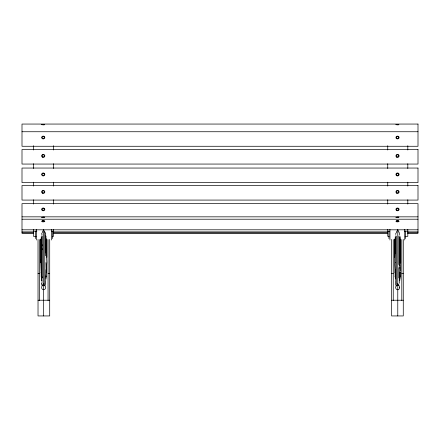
<?xml version="1.0" encoding="UTF-8"?>
<svg xmlns="http://www.w3.org/2000/svg" width="440" height="440" viewBox="0 0 440 440"><rect width="100%" height="100%" fill="white"/><g stroke="black" fill="none" stroke-linecap="round" stroke-linejoin="round"><path stroke-width="0.66" d="M41.971 280.308L41.487 280.423L41.239 276.463L41.553 264.891M43.527 289.773L43.527 285.192L44.594 285.45L45.392 286.297L45.683 287.485L45.392 288.673L44.594 289.514L42.575 289.514L41.866 288.673L41.602 287.485L41.866 286.297L42.575 285.45L43.527 285.192M42.174 235.004L41.602 233.844L42.515 232.21L42.57 231.193L43.527 230.5L44.148 230.714L44.759 231.831L44.759 284.042M46.42 253.017L46.822 262.405L45.744 280.379M399.696 237.386L399.696 265.942M42.004 249.827L42.02 248.529M395.324 262.581L395.131 272.36L395.302 269.693M399.933 278.449L400.125 271.728M45.947 278.449L46.002 269.693M399.768 237.468L399.751 238.2L400.065 236.72L399.751 235.879M41.987 245.872L42.02 244.64M399.327 283.267L399.311 277.118M394.906 252.346L394.482 262.405L395.257 272.201M41.371 278.449L40.694 260.089M400.191 238.75L400.708 239.685L400.708 262.405L400.312 270.881M41.123 272.701L41.167 272.36M399.751 264.891L400.065 276.463L399.817 280.423L399.333 280.308M395.076 272.701L395.093 272.344L395.357 278.449M42.02 276.76L41.976 283.267M399.718 239.151L399.856 237.573L400.252 238.09M41.553 273.158L41.278 276.87M46.096 276.881L46.035 275.908M395.269 275.908L395.208 276.881L395.351 272.151M46.442 240.999L46.822 239.685L46.019 238.579L46.305 238.09L45.936 237.534M44.693 285.62L44.148 284.07L43.527 283.827L42.57 284.609L42.488 285.62L43.527 285.257L44.693 285.874M44.759 231.831L45.683 233.844L45.683 255.734M399.438 234.757L399.438 232.892L398.789 232.21L398.734 231.193L397.777 230.5L396.704 231.193L396.638 232.21L395.62 233.844L395.83 234.526M41.553 235.879L41.239 236.72L41.553 238.2L41.536 237.468M40.596 262.405L40.596 239.685L41.113 238.75M400.538 240.169L400.708 239.685M395.555 235.879L395.225 236.753M394.482 257.29L394.482 239.685L395.28 238.579L394.999 238.09L395.368 237.534M46.079 236.753L45.744 235.879M41.052 238.09L41.448 237.573L41.58 239.151M395.555 280.379L395.252 276.87M400.131 272.36L400.18 272.701M396.709 285.511L397.777 285.257L398.816 285.62L398.734 284.609L397.777 283.827L397.15 284.07L396.539 285.329L396.704 286.044M399.839 267.641L399.856 268.114M22 131.742L418 131.742M22 216.843L418 216.843M22 219.208L418 219.208M22 229.806L418 229.806M33.489 231.226L36.839 231.226M51.552 231.226L53.559 231.226M387.745 231.226L389.752 231.226M404.465 231.226L407.809 231.226M22 231.886L33.688 231.886M53.625 231.886L387.75 231.886M407.688 231.886L418 231.886M22 232.892L33.688 232.892M53.625 232.892L387.75 232.892M407.688 232.892L418 232.892M33.688 233.211L22 233.211L22 203.649L418 203.649L418 233.211L407.688 233.211M53.625 233.211L387.75 233.211M36.168 236.335L33.489 236.335L33.489 229.356M52.223 236.335L53.559 236.335L53.559 229.356M389.081 236.335L387.745 236.335L387.745 229.356M405.136 236.335L407.809 236.335L407.809 229.356M38.027 273.399L39.496 273.399M48.054 273.399L49.704 273.399M391.6 273.399L393.245 273.399M401.808 273.399L403.277 273.399M38.027 300.229L49.704 300.229M391.6 300.229L403.277 300.229M41.448 267.641L41.448 268.114M400.026 276.87L399.751 273.158M394.482 239.685L394.933 241.577M40.596 239.685L40.766 240.169M46.227 272.701L45.975 262.581M400.609 260.089L400.708 262.405M399.751 272.454L399.8 273.653M407.809 145.69L407.809 150.024M407.809 163.708L407.809 168.498M407.809 182.188L407.809 186.054M407.809 199.738L407.809 204.083M405.658 231.039L405.658 238.59M404.74 229.334L404.74 240.014M403.277 239.426L403.277 315.942L391.6 315.942L391.6 239.426M401.808 239.58L401.808 300.531M400.18 240.312L400.18 262.801M400.065 239.107L400.065 263.208M398.877 236.055L398.877 264.572M398.877 267.658L398.877 277.943M397.777 229.334L397.777 315.942M396.539 236.055L396.539 284.042M395.62 237.386L395.62 262.603M395.62 280.929L395.62 285.236M395.208 239.107L395.208 252.588M395.076 240.312L395.076 253.71M393.245 239.58L393.245 300.531M389.95 229.334L389.95 240.014M388.922 231.039L388.922 238.59M387.745 145.69L387.745 150.024M387.745 163.708L387.745 168.498M387.745 182.188L387.745 186.054M387.745 199.738L387.745 204.083M53.559 145.69L53.559 150.024M53.559 163.708L53.559 168.498M53.559 182.188L53.559 186.054M53.559 199.738L53.559 204.083M52.382 231.039L52.382 238.59M51.348 229.334L51.348 240.014M49.704 239.426L49.704 315.942L38.027 315.942L38.027 239.426M48.054 239.58L48.054 300.531M46.822 239.685L46.822 257.29M46.227 240.312L46.227 253.71M46.096 239.107L46.096 252.588M45.683 280.929L45.683 285.236M43.527 229.334L43.527 285.346M43.527 289.663L43.527 315.942M42.427 236.055L42.427 277.943M41.602 237.386L41.602 265.942M41.602 283.184L41.602 285.236M41.239 239.107L41.239 263.208M41.123 240.312L41.123 262.801M39.496 239.58L39.496 300.531M36.564 229.334L36.564 240.014M35.646 231.039L35.646 238.59M33.489 145.69L33.489 150.024M33.489 163.708L33.489 168.498M33.489 182.188L33.489 186.054M33.489 199.738L33.489 204.083M399.696 287.485L399.438 288.673L398.728 289.514L397.777 289.773L396.709 289.514L395.912 288.673L395.62 287.485L395.912 286.297L396.709 285.45L397.777 285.192L398.728 285.45L399.438 286.297L399.696 287.485M41.707 124.68C45.535 125.411 45.782 123.86 41.707 124.68M395.984 124.68C399.812 125.411 400.059 123.86 395.984 124.68M41.707 217.294C45.474 217.905 45.898 216.497 41.707 217.294M395.984 217.294C399.751 217.905 400.175 216.497 395.984 217.294M418 124.058L22 124.058L22 146.273L418 146.273L418 124.058M418 149.507L22 149.507L22 164.06L418 164.06L418 149.507M418 168.047L22 168.047L22 182.6L418 182.6L418 168.047M418 185.526L22 185.526L22 200.079L418 200.079L418 185.526M42.444 138.732A1.584 1.403 0 0 0 44.819 137.517A1.584 1.403 0 0 0 42.444 136.307A1.584 1.403 0 0 0 42.444 138.732M42.686 138.243A1.111 0.979 0 0 0 44.346 137.395A1.111 0.979 0 0 0 42.686 136.543A1.111 0.979 0 0 0 42.686 138.243M396.726 138.732A1.584 1.403 0 0 0 399.102 137.517A1.584 1.403 0 0 0 396.726 136.307A1.584 1.403 0 0 0 396.726 138.732M396.963 138.243A1.111 0.979 0 0 0 398.624 137.395A1.111 0.979 0 0 0 396.963 136.543A1.111 0.979 0 0 0 396.963 138.243M42.444 157.207A1.584 1.502 0 0 0 44.819 155.903A1.584 1.502 0 0 0 42.444 154.605A1.584 1.502 0 0 0 42.444 157.207M42.455 156.563A1.111 1.05 0 0 0 44.313 156.096A1.111 1.05 0 0 0 42.95 154.803A1.111 1.05 0 0 0 42.455 156.563M396.726 157.207A1.584 1.502 0 0 0 399.102 155.903A1.584 1.502 0 0 0 396.726 154.605A1.584 1.502 0 0 0 396.726 157.207M396.963 156.734A1.111 1.05 0 0 0 398.624 155.821A1.111 1.05 0 0 0 396.963 154.907A1.111 1.05 0 0 0 396.963 156.734M42.444 175.747A1.584 1.502 0 0 0 44.819 174.444A1.584 1.502 0 0 0 42.444 173.146A1.584 1.502 0 0 0 42.444 175.747M42.686 175.274A1.111 1.05 0 0 0 44.346 174.361A1.111 1.05 0 0 0 42.686 173.448A1.111 1.05 0 0 0 42.686 175.274M396.726 175.747A1.584 1.502 0 0 0 399.102 174.444A1.584 1.502 0 0 0 396.726 173.146A1.584 1.502 0 0 0 396.726 175.747M396.963 175.274A1.111 1.05 0 0 0 398.624 174.361A1.111 1.05 0 0 0 396.963 173.448A1.111 1.05 0 0 0 396.963 175.274M42.444 221.782A1.584 0.556 0 0 0 44.819 221.304A1.584 0.556 0 0 0 42.444 220.825A1.584 0.556 0 0 0 42.444 221.782M42.686 221.392A1.111 0.385 0 0 0 44.346 221.056A1.111 0.385 0 0 0 42.686 220.721A1.111 0.385 0 0 0 42.686 221.392M396.726 221.782A1.584 0.556 0 0 0 399.102 221.304A1.584 0.556 0 0 0 396.726 220.825A1.584 0.556 0 0 0 396.726 221.782M396.963 221.392A1.111 0.385 0 0 0 398.624 221.056A1.111 0.385 0 0 0 396.963 220.721A1.111 0.385 0 0 0 396.963 221.392M42.444 210.606A1.584 1.397 0 0 0 44.819 209.396A1.584 1.397 0 0 0 42.444 208.186A1.584 1.397 0 0 0 42.444 210.606M42.686 210.117A1.111 0.979 0 0 0 44.346 209.27A1.111 0.979 0 0 0 42.686 208.423A1.111 0.979 0 0 0 42.686 210.117M396.726 210.606A1.584 1.397 0 0 0 399.102 209.396A1.584 1.397 0 0 0 396.726 208.186A1.584 1.397 0 0 0 396.726 210.606M396.963 210.117A1.111 0.979 0 0 0 398.624 209.27A1.111 0.979 0 0 0 396.963 208.423A1.111 0.979 0 0 0 396.963 210.117M42.444 193.226A1.584 1.502 0 0 0 44.819 191.928A1.584 1.502 0 0 0 42.444 190.625A1.584 1.502 0 0 0 42.444 193.226M42.455 192.588A1.111 1.05 0 0 0 44.313 192.115A1.111 1.05 0 0 0 42.95 190.828A1.111 1.05 0 0 0 42.455 192.588M396.726 193.226A1.584 1.502 0 0 0 399.102 191.928A1.584 1.502 0 0 0 396.726 190.625A1.584 1.502 0 0 0 396.726 193.226M396.963 192.753A1.111 1.05 0 0 0 398.624 191.84A1.111 1.05 0 0 0 396.963 190.933A1.111 1.05 0 0 0 396.963 192.753"/></g></svg>
